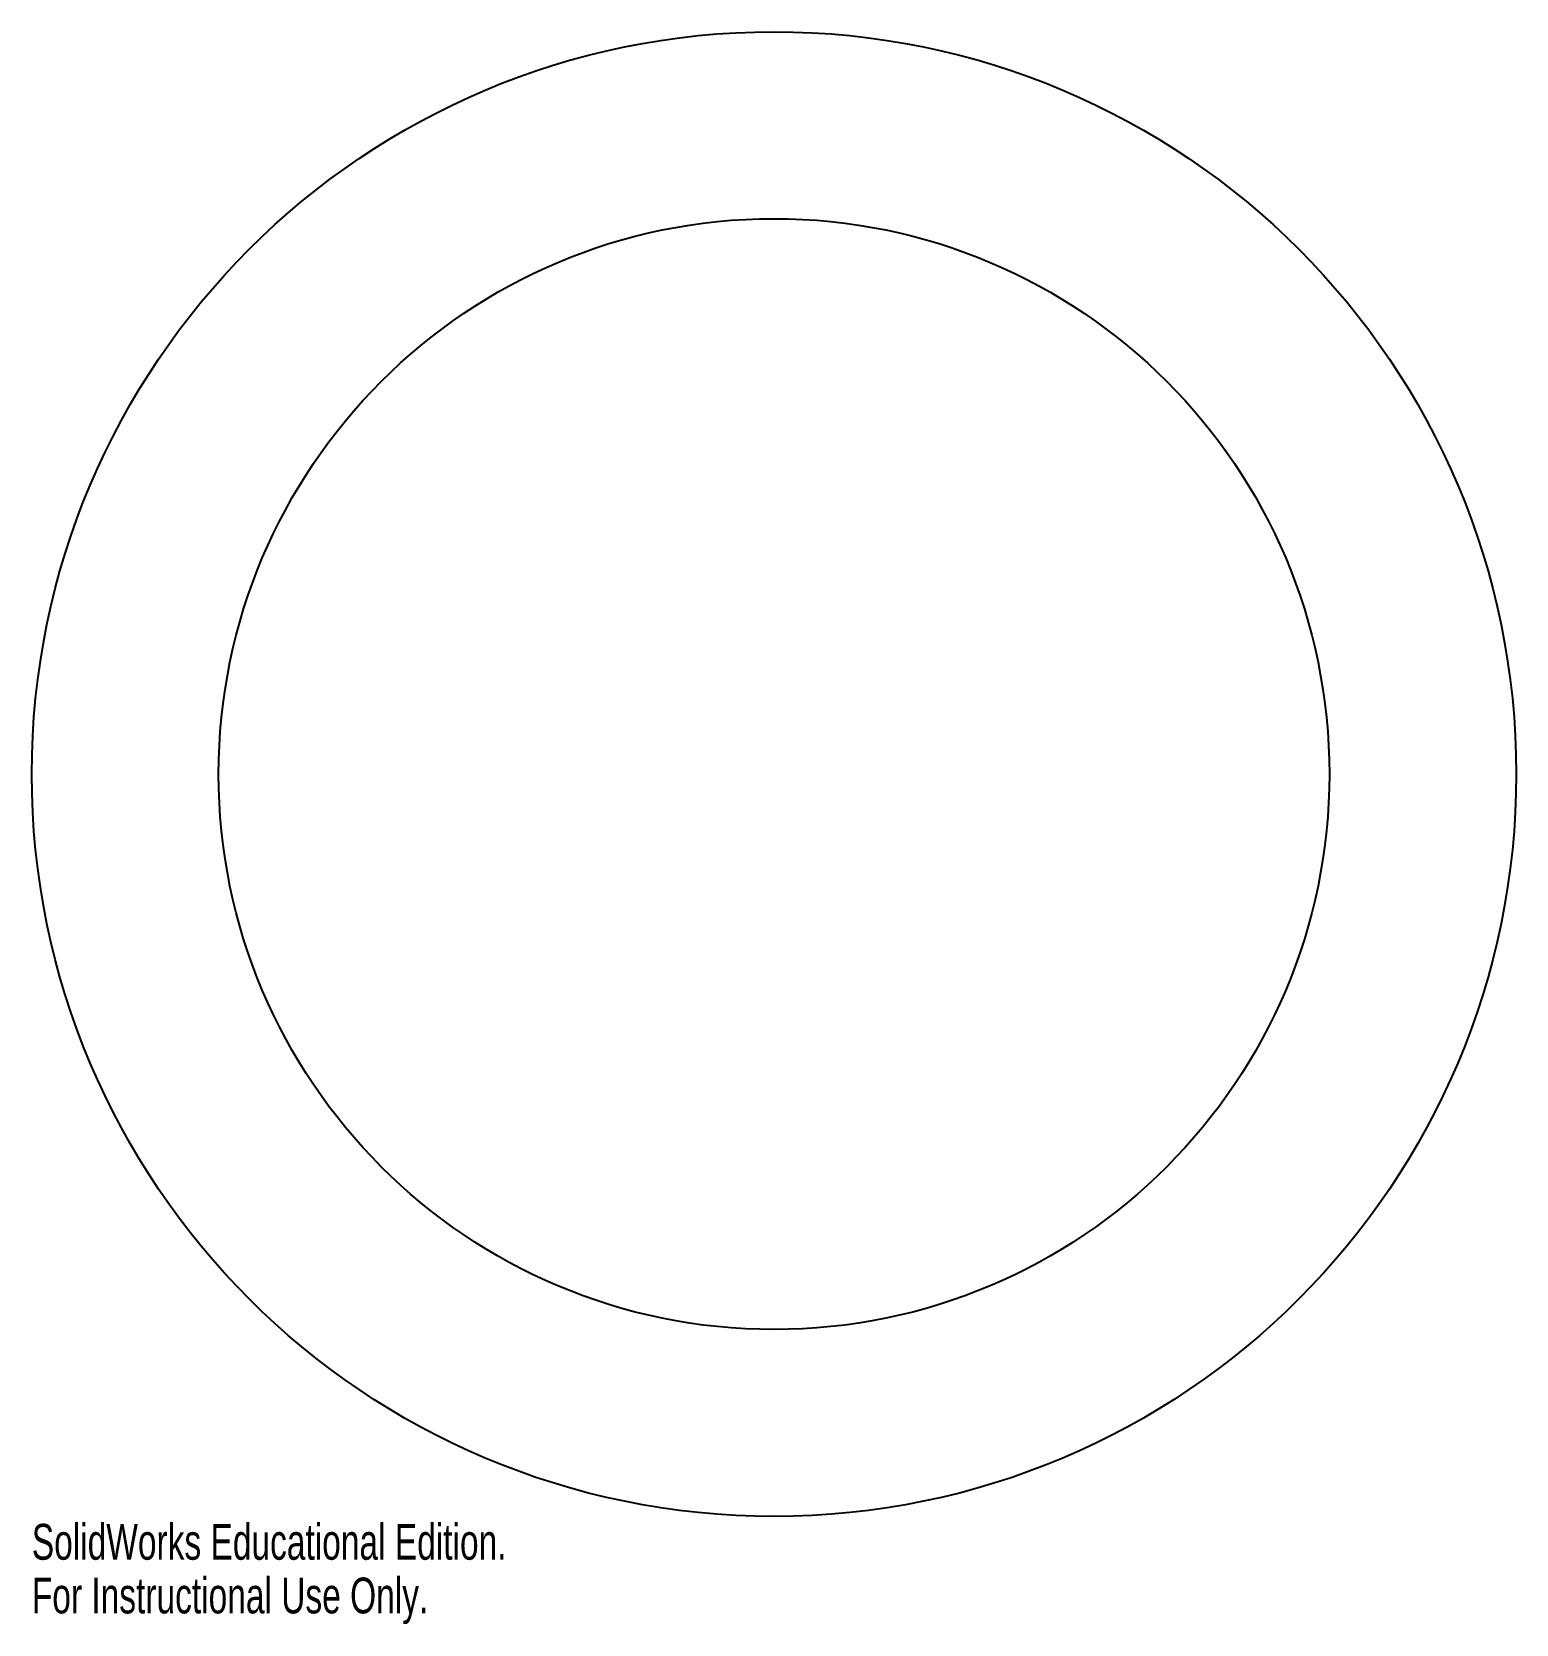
# Model space of a CAD drawing. Header units: millimetres. Extents: x -10 to 10, y -11.5 to 10.
import ezdxf

# ---------------------------------------------------------------- set-up
doc = ezdxf.new("R2010")
doc.units = ezdxf.units.MM
doc.styles.add('SLDTEXTSTYLE0', font='TXT', dxfattribs={"width": 0.7})

msp = doc.modelspace()

# ---------------------------------------------------------------- linework, layer by layer
at = {"color": 7, "linetype": 'Continuous'}
for radius in [10.026, 7.502]:
    msp.add_circle((0, 0), radius, dxfattribs=at)

# ---------------------------------------------------------------- texts
at = {"color": 7, "linetype": 'Continuous', "char_height": 0.48336, "attachment_point": 1, "style": 'SLDTEXTSTYLE0'}
for s, insert in [('SolidWorks Educational Edition.', (-10.026, -10.128)), ('For Instructional Use Only.', (-10.026, -10.853))]:
    msp.add_mtext(s, dxfattribs=dict(at, insert=insert))

doc.saveas('drawing.dxf')
